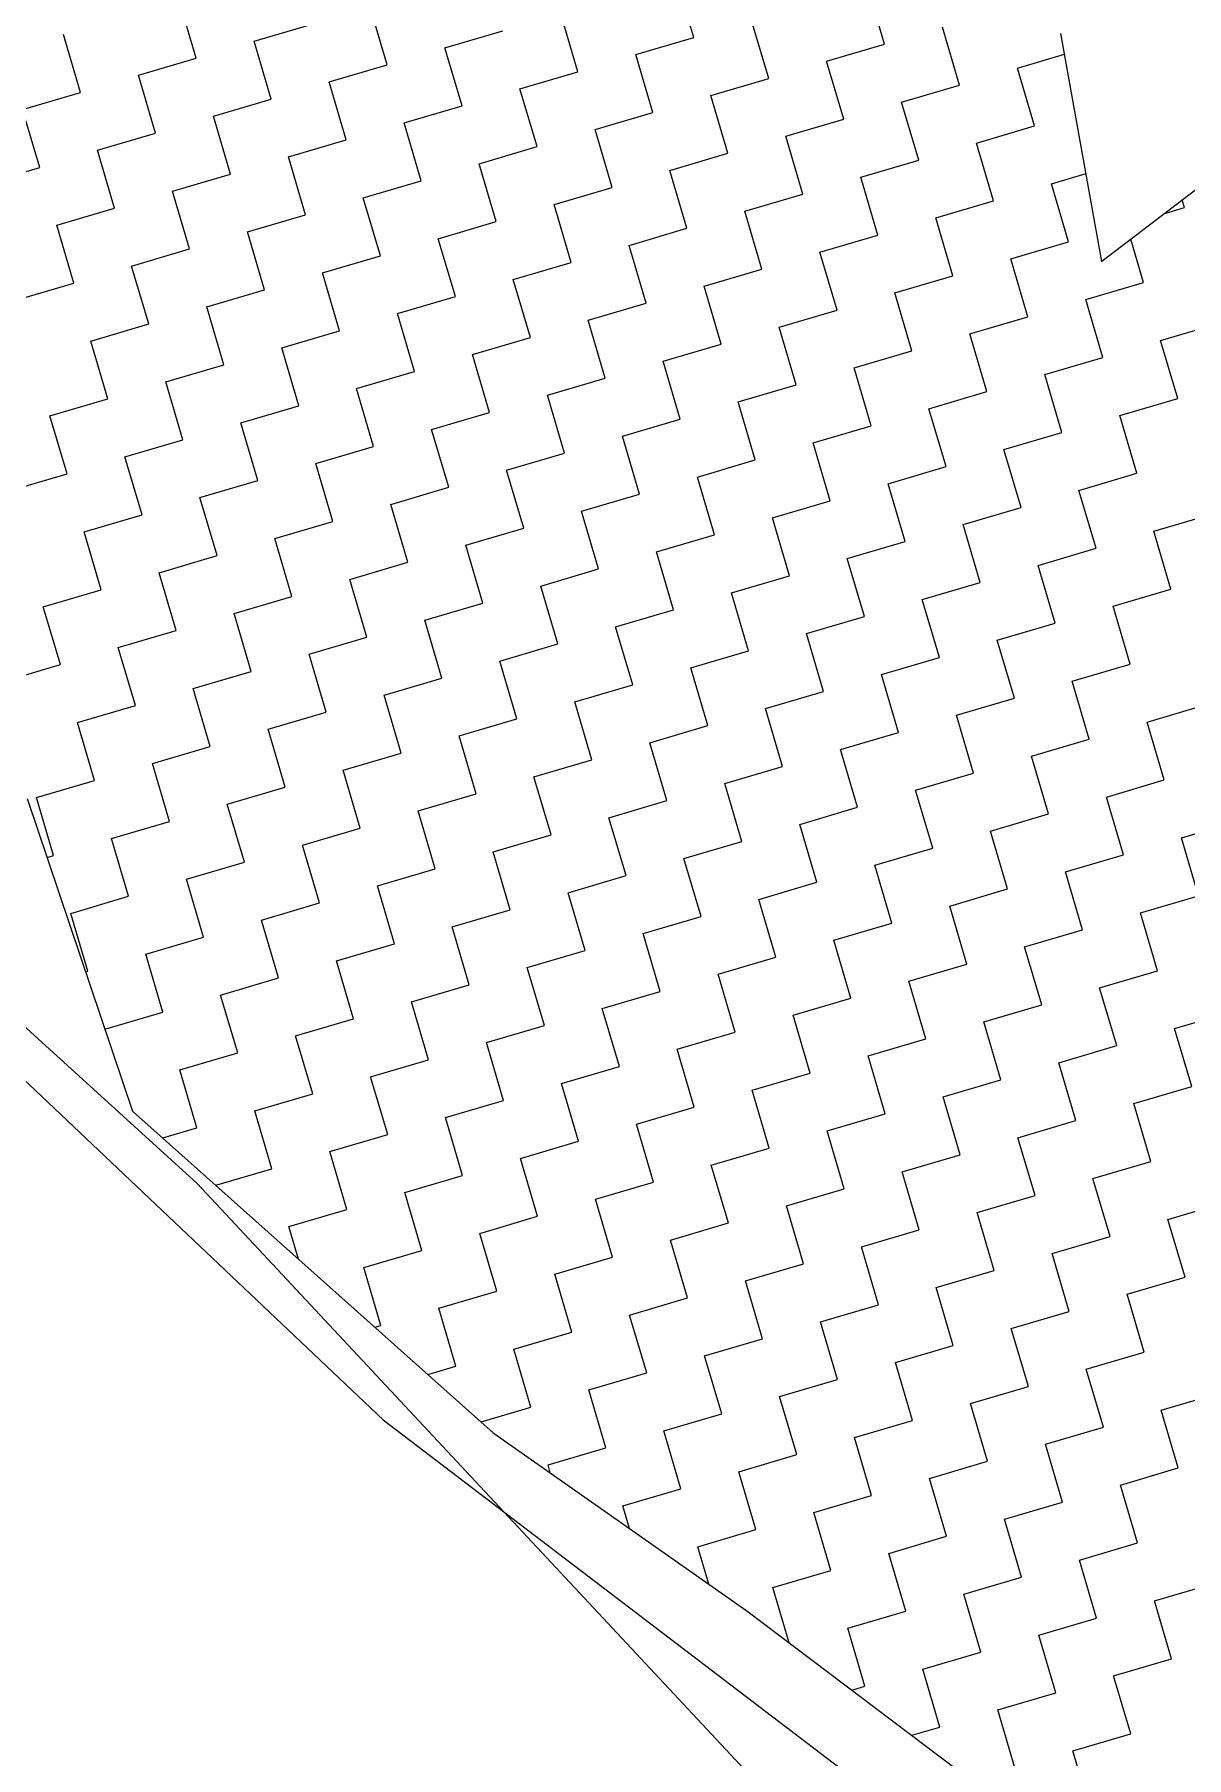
# Model space of a CAD drawing. Header units: metres. Extents: x 283645 to 285797, y 2017393 to 2020400.
# Drawn here: x 284637.4 to 284761.4, y 2017535.9 to 2017721.4 of the extents above; entities that cross this region are included whole.
import ezdxf

# ---------------------------------------------------------------- set-up
doc = ezdxf.new("R2010")
doc.units = ezdxf.units.M
for name, color, linetype in [('POLY_HATCH', 12, 'Continuous'), ('V_BOUND_LINE', 7, 'Continuous'), ('VILLAGE BOUNDRY', 1, 'Continuous')]:
    doc.layers.add(name, color=color, linetype=linetype)

msp = doc.modelspace()

# ---------------------------------------------------------------- linework, layer by layer
at = {"layer": 'POLY_HATCH', "linetype": 'Continuous'}
for p, q in [((284708.39, 2017721.11), (284706.55, 2017727.34)), ((284728.92, 2017720.38), (284727.09, 2017726.62)), ((284654.84, 2017718.88), (284653, 2017725.11)), ((284675.38, 2017718.15), (284673.54, 2017724.39)), ((284661.07, 2017720.71), (284667.31, 2017722.55)), ((284695.92, 2017717.43), (284694.08, 2017723.66)), ((284716.46, 2017716.71), (284714.62, 2017722.94)), ((284642.37, 2017715.2), (284640.54, 2017721.44)), ((284662.91, 2017714.48), (284661.07, 2017720.71)), ((284681.61, 2017719.99), (284687.85, 2017721.83)), ((284702.15, 2017719.27), (284708.39, 2017721.11)), ((284737, 2017715.99), (284735.16, 2017722.22)), ((284648.61, 2017717.04), (284654.84, 2017718.88)), ((284683.45, 2017713.76), (284681.61, 2017719.99)), ((284703.99, 2017713.03), (284702.15, 2017719.27)), ((284722.69, 2017718.55), (284728.92, 2017720.38)), ((284743.23, 2017717.82), (284748.29, 2017719.31)), ((284650.44, 2017710.81), (284648.61, 2017717.04)), ((284669.15, 2017716.32), (284675.38, 2017718.15)), ((284689.68, 2017715.59), (284695.92, 2017717.43)), ((284724.53, 2017712.31), (284722.69, 2017718.55)), ((284745.07, 2017711.59), (284743.23, 2017717.82)), ((284636.14, 2017713.36), (284642.37, 2017715.2)), ((284670.98, 2017710.08), (284669.15, 2017716.32)), ((284691.52, 2017709.36), (284689.68, 2017715.59)), ((284710.22, 2017714.87), (284716.46, 2017716.71)), ((284730.76, 2017714.15), (284737, 2017715.99)), ((284637.98, 2017707.13), (284636.14, 2017713.36)), ((284656.68, 2017712.64), (284662.91, 2017714.48)), ((284677.22, 2017711.92), (284683.45, 2017713.76)), ((284712.06, 2017708.64), (284710.22, 2017714.87)), ((284732.6, 2017707.92), (284730.76, 2017714.15)), ((284658.52, 2017706.41), (284656.68, 2017712.64)), ((284679.05, 2017705.69), (284677.22, 2017711.92)), ((284697.76, 2017711.2), (284703.99, 2017713.03)), ((284718.29, 2017710.47), (284724.53, 2017712.31)), ((284738.83, 2017709.75), (284745.07, 2017711.59)), ((284644.21, 2017708.97), (284650.44, 2017710.81)), ((284664.75, 2017708.25), (284670.98, 2017710.08)), ((284699.59, 2017704.96), (284697.76, 2017711.2)), ((284720.13, 2017704.24), (284718.29, 2017710.47)), ((284740.67, 2017703.52), (284738.83, 2017709.75)), ((284646.05, 2017702.73), (284644.21, 2017708.97)), ((284666.59, 2017702.01), (284664.75, 2017708.25)), ((284685.29, 2017707.52), (284691.52, 2017709.36)), ((284705.83, 2017706.8), (284712.06, 2017708.64)), ((284726.36, 2017706.08), (284732.6, 2017707.92)), ((284631.74, 2017705.29), (284637.98, 2017707.13)), ((284652.28, 2017704.57), (284658.52, 2017706.41)), ((284687.12, 2017701.29), (284685.29, 2017707.52)), ((284707.66, 2017700.57), (284705.83, 2017706.8)), ((284728.2, 2017699.84), (284726.36, 2017706.08)), ((284746.9, 2017705.36), (284750.62, 2017706.45)), ((284654.12, 2017698.34), (284652.28, 2017704.57)), ((284672.82, 2017703.85), (284679.05, 2017705.69)), ((284693.36, 2017703.13), (284699.59, 2017704.96)), ((284713.9, 2017702.4), (284720.13, 2017704.24)), ((284748.74, 2017699.12), (284746.9, 2017705.36)), ((284639.81, 2017700.9), (284646.05, 2017702.73)), ((284674.66, 2017697.62), (284672.82, 2017703.85)), ((284695.2, 2017696.89), (284693.36, 2017703.13)), ((284715.73, 2017696.17), (284713.9, 2017702.4)), ((284734.44, 2017701.68), (284740.67, 2017703.52)), ((284759.1, 2017702.17), (284761.21, 2017702.8)), ((284761.21, 2017702.8), (284760.97, 2017703.6)), ((284641.65, 2017694.66), (284639.81, 2017700.9)), ((284660.35, 2017700.17), (284666.59, 2017702.01)), ((284680.89, 2017699.45), (284687.12, 2017701.29)), ((284701.43, 2017698.73), (284707.66, 2017700.57)), ((284736.27, 2017695.45), (284734.44, 2017701.68)), ((284647.88, 2017696.5), (284654.12, 2017698.34)), ((284662.19, 2017693.94), (284660.35, 2017700.17)), ((284682.73, 2017693.22), (284680.89, 2017699.45)), ((284703.27, 2017692.5), (284701.43, 2017698.73)), ((284721.97, 2017698.01), (284728.2, 2017699.84)), ((284742.51, 2017697.28), (284748.74, 2017699.12)), ((284756.81, 2017694.72), (284755.44, 2017699.38)), ((284649.72, 2017690.27), (284647.88, 2017696.5)), ((284668.42, 2017695.78), (284674.66, 2017697.62)), ((284688.96, 2017695.06), (284695.2, 2017696.89)), ((284723.81, 2017691.77), (284721.97, 2017698.01)), ((284744.34, 2017691.05), (284742.51, 2017697.28)), ((284635.42, 2017692.83), (284641.65, 2017694.66)), ((284670.26, 2017689.54), (284668.42, 2017695.78)), ((284690.8, 2017688.82), (284688.96, 2017695.06)), ((284709.5, 2017694.33), (284715.73, 2017696.17)), ((284730.04, 2017693.61), (284736.27, 2017695.45)), ((284750.58, 2017692.89), (284756.81, 2017694.72)), ((284655.96, 2017692.1), (284662.19, 2017693.94)), ((284676.49, 2017691.38), (284682.73, 2017693.22)), ((284711.34, 2017688.1), (284709.5, 2017694.33)), ((284731.88, 2017687.38), (284730.04, 2017693.61)), ((284752.41, 2017686.65), (284750.58, 2017692.89)), ((284657.79, 2017685.87), (284655.96, 2017692.1)), ((284678.33, 2017685.15), (284676.49, 2017691.38)), ((284697.03, 2017690.66), (284703.27, 2017692.5)), ((284717.57, 2017689.94), (284723.81, 2017691.77)), ((284738.11, 2017689.21), (284744.34, 2017691.05)), ((284643.49, 2017688.43), (284649.72, 2017690.27)), ((284664.03, 2017687.71), (284670.26, 2017689.54)), ((284698.87, 2017684.42), (284697.03, 2017690.66)), ((284719.41, 2017683.7), (284717.57, 2017689.94)), ((284739.95, 2017682.98), (284738.11, 2017689.21)), ((284758.65, 2017688.49), (284764.88, 2017690.33)), ((284645.32, 2017682.2), (284643.49, 2017688.43)), ((284665.86, 2017681.47), (284664.03, 2017687.71)), ((284684.56, 2017686.98), (284690.8, 2017688.82)), ((284705.1, 2017686.26), (284711.34, 2017688.1)), ((284725.64, 2017685.54), (284731.88, 2017687.38)), ((284760.49, 2017682.26), (284758.65, 2017688.49)), ((284651.56, 2017684.03), (284657.79, 2017685.87)), ((284686.4, 2017680.75), (284684.56, 2017686.98)), ((284706.94, 2017680.03), (284705.1, 2017686.26)), ((284727.48, 2017679.31), (284725.64, 2017685.54)), ((284746.18, 2017684.82), (284752.41, 2017686.65)), ((284653.4, 2017677.8), (284651.56, 2017684.03)), ((284672.1, 2017683.31), (284678.33, 2017685.15)), ((284692.64, 2017682.59), (284698.87, 2017684.42)), ((284713.17, 2017681.87), (284719.41, 2017683.7)), ((284748.02, 2017678.58), (284746.18, 2017684.82)), ((284639.09, 2017680.36), (284645.32, 2017682.2)), ((284673.93, 2017677.08), (284672.1, 2017683.31)), ((284694.47, 2017676.35), (284692.64, 2017682.59)), ((284715.01, 2017675.63), (284713.17, 2017681.87)), ((284733.71, 2017681.14), (284739.95, 2017682.98)), ((284754.25, 2017680.42), (284760.49, 2017682.26)), ((284640.93, 2017674.12), (284639.09, 2017680.36)), ((284659.63, 2017679.64), (284665.86, 2017681.47)), ((284680.17, 2017678.91), (284686.4, 2017680.75)), ((284700.71, 2017678.19), (284706.94, 2017680.03)), ((284735.55, 2017674.91), (284733.71, 2017681.14)), ((284756.09, 2017674.19), (284754.25, 2017680.42)), ((284661.47, 2017673.4), (284659.63, 2017679.64)), ((284682.01, 2017672.68), (284680.17, 2017678.91)), ((284702.54, 2017671.96), (284700.71, 2017678.19)), ((284721.25, 2017677.47), (284727.48, 2017679.31)), ((284741.78, 2017676.75), (284748.02, 2017678.58)), ((284647.16, 2017675.96), (284653.4, 2017677.8)), ((284667.7, 2017675.24), (284673.93, 2017677.08)), ((284688.24, 2017674.52), (284694.47, 2017676.35)), ((284723.08, 2017671.23), (284721.25, 2017677.47)), ((284743.62, 2017670.51), (284741.78, 2017676.75)), ((284649, 2017669.73), (284647.16, 2017675.96)), ((284669.54, 2017669.01), (284667.7, 2017675.24)), ((284690.08, 2017668.28), (284688.24, 2017674.52)), ((284708.78, 2017673.79), (284715.01, 2017675.63)), ((284729.32, 2017673.07), (284735.55, 2017674.91)), ((284634.69, 2017672.29), (284640.93, 2017674.12)), ((284655.23, 2017671.57), (284661.47, 2017673.4)), ((284675.77, 2017670.84), (284682.01, 2017672.68)), ((284710.61, 2017667.56), (284708.78, 2017673.79)), ((284731.15, 2017666.84), (284729.32, 2017673.07)), ((284749.85, 2017672.35), (284756.09, 2017674.19)), ((284657.07, 2017665.33), (284655.23, 2017671.57)), ((284677.61, 2017664.61), (284675.77, 2017670.84)), ((284696.31, 2017670.12), (284702.54, 2017671.96)), ((284716.85, 2017669.4), (284723.08, 2017671.23)), ((284737.39, 2017668.68), (284743.62, 2017670.51)), ((284751.69, 2017666.12), (284749.85, 2017672.35)), ((284642.77, 2017667.89), (284649, 2017669.73)), ((284663.3, 2017667.17), (284669.54, 2017669.01)), ((284698.15, 2017663.89), (284696.31, 2017670.12)), ((284718.69, 2017663.16), (284716.85, 2017669.4)), ((284739.22, 2017662.44), (284737.39, 2017668.68)), ((284757.93, 2017667.95), (284764.16, 2017669.79)), ((284644.6, 2017661.66), (284642.77, 2017667.89)), ((284665.14, 2017660.93), (284663.3, 2017667.17)), ((284683.84, 2017666.45), (284690.08, 2017668.28)), ((284704.38, 2017665.72), (284710.61, 2017667.56)), ((284724.92, 2017665), (284731.15, 2017666.84)), ((284759.76, 2017661.72), (284757.93, 2017667.95)), ((284650.84, 2017663.49), (284657.07, 2017665.33)), ((284685.68, 2017660.21), (284683.84, 2017666.45)), ((284706.22, 2017659.49), (284704.38, 2017665.72)), ((284726.76, 2017658.77), (284724.92, 2017665)), ((284745.46, 2017664.28), (284751.69, 2017666.12)), ((284652.67, 2017657.26), (284650.84, 2017663.49)), ((284671.37, 2017662.77), (284677.61, 2017664.61)), ((284691.91, 2017662.05), (284698.15, 2017663.89)), ((284712.45, 2017661.33), (284718.69, 2017663.16)), ((284747.3, 2017658.04), (284745.46, 2017664.28)), ((284638.37, 2017659.82), (284644.6, 2017661.66)), ((284673.21, 2017656.54), (284671.37, 2017662.77)), ((284693.75, 2017655.82), (284691.91, 2017662.05)), ((284714.29, 2017655.09), (284712.45, 2017661.33)), ((284732.99, 2017660.6), (284739.22, 2017662.44)), ((284753.53, 2017659.88), (284759.76, 2017661.72)), ((284640.21, 2017653.59), (284638.37, 2017659.82)), ((284658.91, 2017659.1), (284665.14, 2017660.93)), ((284679.45, 2017658.38), (284685.68, 2017660.21)), ((284699.98, 2017657.65), (284706.22, 2017659.49)), ((284734.83, 2017654.37), (284732.99, 2017660.6)), ((284755.37, 2017653.65), (284753.53, 2017659.88)), ((284660.74, 2017652.86), (284658.91, 2017659.1)), ((284681.28, 2017652.14), (284679.45, 2017658.38)), ((284701.82, 2017651.42), (284699.98, 2017657.65)), ((284720.52, 2017656.93), (284726.76, 2017658.77)), ((284741.06, 2017656.21), (284747.3, 2017658.04)), ((284646.44, 2017655.42), (284652.67, 2017657.26)), ((284666.98, 2017654.7), (284673.21, 2017656.54)), ((284687.52, 2017653.98), (284693.75, 2017655.82)), ((284722.36, 2017650.7), (284720.52, 2017656.93)), ((284742.9, 2017649.97), (284741.06, 2017656.21)), ((284648.28, 2017649.19), (284646.44, 2017655.42)), ((284668.82, 2017648.47), (284666.98, 2017654.7)), ((284689.35, 2017647.74), (284687.52, 2017653.98)), ((284708.06, 2017653.26), (284714.29, 2017655.09)), ((284728.59, 2017652.53), (284734.83, 2017654.37)), ((284633.97, 2017651.75), (284640.21, 2017653.59)), ((284654.51, 2017651.03), (284660.74, 2017652.86)), ((284675.05, 2017650.3), (284681.28, 2017652.14)), ((284709.89, 2017647.02), (284708.06, 2017653.26)), ((284730.43, 2017646.3), (284728.59, 2017652.53)), ((284749.13, 2017651.81), (284755.37, 2017653.65)), ((284656.35, 2017644.79), (284654.51, 2017651.03)), ((284676.89, 2017644.07), (284675.05, 2017650.3)), ((284695.59, 2017649.58), (284701.82, 2017651.42)), ((284716.13, 2017648.86), (284722.36, 2017650.7)), ((284750.97, 2017645.58), (284749.13, 2017651.81)), ((284642.04, 2017647.35), (284648.28, 2017649.19)), ((284662.58, 2017646.63), (284668.82, 2017648.47)), ((284697.42, 2017643.35), (284695.59, 2017649.58)), ((284717.96, 2017642.63), (284716.13, 2017648.86)), ((284736.66, 2017648.14), (284742.9, 2017649.97)), ((284757.2, 2017647.41), (284763.44, 2017649.25)), ((284643.88, 2017641.12), (284642.04, 2017647.35)), ((284664.42, 2017640.4), (284662.58, 2017646.63)), ((284683.12, 2017645.91), (284689.35, 2017647.74)), ((284703.66, 2017645.18), (284709.89, 2017647.02)), ((284738.5, 2017641.9), (284736.66, 2017648.14)), ((284759.04, 2017641.18), (284757.2, 2017647.41)), ((284650.11, 2017642.96), (284656.35, 2017644.79)), ((284684.96, 2017639.67), (284683.12, 2017645.91)), ((284705.5, 2017638.95), (284703.66, 2017645.18)), ((284724.2, 2017644.46), (284730.43, 2017646.3)), ((284744.74, 2017643.74), (284750.97, 2017645.58)), ((284651.95, 2017636.72), (284650.11, 2017642.96)), ((284670.65, 2017642.23), (284676.89, 2017644.07)), ((284691.19, 2017641.51), (284697.42, 2017643.35)), ((284726.03, 2017638.23), (284724.2, 2017644.46)), ((284746.57, 2017637.51), (284744.74, 2017643.74)), ((284637.65, 2017639.28), (284643.88, 2017641.12)), ((284672.49, 2017636), (284670.65, 2017642.23)), ((284693.03, 2017635.28), (284691.19, 2017641.51)), ((284711.73, 2017640.79), (284717.96, 2017642.63)), ((284732.27, 2017640.07), (284738.5, 2017641.9)), ((284752.81, 2017639.34), (284759.04, 2017641.18)), ((284639.48, 2017633.05), (284637.65, 2017639.28)), ((284658.18, 2017638.56), (284664.42, 2017640.4)), ((284678.72, 2017637.84), (284684.96, 2017639.67)), ((284713.57, 2017634.55), (284711.73, 2017640.79)), ((284734.11, 2017633.83), (284732.27, 2017640.07)), ((284754.64, 2017633.11), (284752.81, 2017639.34)), ((284660.02, 2017632.33), (284658.18, 2017638.56)), ((284680.56, 2017631.6), (284678.72, 2017637.84)), ((284699.26, 2017637.11), (284705.5, 2017638.95)), ((284701.1, 2017630.88), (284699.26, 2017637.11)), ((284719.8, 2017636.39), (284726.03, 2017638.23)), ((284740.34, 2017635.67), (284746.57, 2017637.51)), ((284645.72, 2017634.88), (284651.95, 2017636.72)), ((284666.26, 2017634.16), (284672.49, 2017636)), ((284686.79, 2017633.44), (284693.03, 2017635.28)), ((284721.64, 2017630.16), (284719.8, 2017636.39)), ((284742.18, 2017629.44), (284740.34, 2017635.67)), ((284760.88, 2017634.95), (284767.11, 2017636.78)), ((284647.55, 2017628.65), (284645.72, 2017634.88)), ((284668.09, 2017627.93), (284666.26, 2017634.16)), ((284688.63, 2017627.21), (284686.79, 2017633.44)), ((284707.33, 2017632.72), (284713.57, 2017634.55)), ((284727.87, 2017631.99), (284734.11, 2017633.83)), ((284762.71, 2017628.71), (284760.88, 2017634.95)), ((284638.79, 2017632.84), (284639.48, 2017633.05)), ((284653.79, 2017630.49), (284660.02, 2017632.33)), ((284674.33, 2017629.77), (284680.56, 2017631.6)), ((284709.17, 2017626.48), (284707.33, 2017632.72)), ((284729.71, 2017625.76), (284727.87, 2017631.99)), ((284748.41, 2017631.27), (284754.64, 2017633.11)), ((284655.62, 2017624.25), (284653.79, 2017630.49)), ((284676.16, 2017623.53), (284674.33, 2017629.77)), ((284694.87, 2017629.04), (284701.1, 2017630.88)), ((284715.4, 2017628.32), (284721.64, 2017630.16)), ((284750.25, 2017625.04), (284748.41, 2017631.27)), ((284641.32, 2017626.81), (284647.55, 2017628.65)), ((284661.86, 2017626.09), (284668.09, 2017627.93)), ((284696.7, 2017622.81), (284694.87, 2017629.04)), ((284717.24, 2017622.09), (284715.4, 2017628.32)), ((284735.94, 2017627.6), (284742.18, 2017629.44)), ((284756.48, 2017626.88), (284762.71, 2017628.71)), ((284643.16, 2017620.58), (284641.32, 2017626.81)), ((284663.7, 2017619.86), (284661.86, 2017626.09)), ((284682.4, 2017625.37), (284688.63, 2017627.21)), ((284702.94, 2017624.65), (284709.17, 2017626.48)), ((284737.78, 2017621.36), (284735.94, 2017627.6)), ((284758.32, 2017620.64), (284756.48, 2017626.88)), ((284649.39, 2017622.42), (284655.62, 2017624.25)), ((284684.23, 2017619.13), (284682.4, 2017625.37)), ((284704.77, 2017618.41), (284702.94, 2017624.65)), ((284723.47, 2017623.92), (284729.71, 2017625.76)), ((284744.01, 2017623.2), (284750.25, 2017625.04)), ((284651.23, 2017616.18), (284649.39, 2017622.42)), ((284669.93, 2017621.69), (284676.16, 2017623.53)), ((284690.47, 2017620.97), (284696.7, 2017622.81)), ((284725.31, 2017617.69), (284723.47, 2017623.92)), ((284745.85, 2017616.97), (284744.01, 2017623.2)), ((284642.93, 2017620.51), (284643.16, 2017620.58)), ((284671.77, 2017615.46), (284669.93, 2017621.69)), ((284692.31, 2017614.74), (284690.47, 2017620.97)), ((284711.01, 2017620.25), (284717.24, 2017622.09)), ((284731.55, 2017619.53), (284737.78, 2017621.36)), ((284752.08, 2017618.8), (284758.32, 2017620.64)), ((284657.46, 2017618.02), (284663.7, 2017619.86)), ((284678, 2017617.3), (284684.23, 2017619.13)), ((284712.84, 2017614.02), (284711.01, 2017620.25)), ((284733.38, 2017613.29), (284731.55, 2017619.53)), ((284753.92, 2017612.57), (284752.08, 2017618.8)), ((284659.3, 2017611.79), (284657.46, 2017618.02)), ((284679.84, 2017611.06), (284678, 2017617.3)), ((284698.54, 2017616.58), (284704.77, 2017618.41)), ((284719.08, 2017615.85), (284725.31, 2017617.69)), ((284739.62, 2017615.13), (284745.85, 2017616.97)), ((284645, 2017614.35), (284651.23, 2017616.18)), ((284665.53, 2017613.62), (284671.77, 2017615.46)), ((284700.38, 2017610.34), (284698.54, 2017616.58)), ((284720.91, 2017609.62), (284719.08, 2017615.85)), ((284741.45, 2017608.9), (284739.62, 2017615.13)), ((284760.15, 2017614.41), (284766.39, 2017616.24)), ((284667.37, 2017607.39), (284665.53, 2017613.62)), ((284686.07, 2017612.9), (284692.31, 2017614.74)), ((284706.61, 2017612.18), (284712.84, 2017614.02)), ((284727.15, 2017611.46), (284733.38, 2017613.29)), ((284761.99, 2017608.17), (284760.15, 2017614.41)), ((284653.07, 2017609.95), (284659.3, 2017611.79)), ((284687.91, 2017606.67), (284686.07, 2017612.9)), ((284708.45, 2017605.94), (284706.61, 2017612.18)), ((284728.99, 2017605.22), (284727.15, 2017611.46)), ((284747.69, 2017610.73), (284753.92, 2017612.57)), ((284654.9, 2017603.72), (284653.07, 2017609.95)), ((284673.6, 2017609.23), (284679.84, 2017611.06)), ((284694.14, 2017608.5), (284700.38, 2017610.34)), ((284714.68, 2017607.78), (284720.91, 2017609.62)), ((284749.52, 2017604.5), (284747.69, 2017610.73)), ((284675.44, 2017602.99), (284673.6, 2017609.23)), ((284695.98, 2017602.27), (284694.14, 2017608.5)), ((284716.52, 2017601.55), (284714.68, 2017607.78)), ((284735.22, 2017607.06), (284741.45, 2017608.9)), ((284755.76, 2017606.34), (284761.99, 2017608.17)), ((284661.14, 2017605.55), (284667.37, 2017607.39)), ((284681.67, 2017604.83), (284687.91, 2017606.67)), ((284702.21, 2017604.11), (284708.45, 2017605.94)), ((284737.06, 2017600.83), (284735.22, 2017607.06)), ((284757.6, 2017600.1), (284755.76, 2017606.34)), ((284651.22, 2017602.63), (284654.9, 2017603.72)), ((284662.97, 2017599.32), (284661.14, 2017605.55)), ((284683.51, 2017598.6), (284681.67, 2017604.83)), ((284704.05, 2017597.87), (284702.21, 2017604.11)), ((284722.75, 2017603.39), (284728.99, 2017605.22)), ((284743.29, 2017602.66), (284749.52, 2017604.5)), ((284669.21, 2017601.16), (284675.44, 2017602.99)), ((284689.75, 2017600.43), (284695.98, 2017602.27)), ((284724.59, 2017597.15), (284722.75, 2017603.39)), ((284745.13, 2017596.43), (284743.29, 2017602.66)), ((284671.04, 2017594.92), (284669.21, 2017601.16)), ((284691.58, 2017594.2), (284689.75, 2017600.43)), ((284710.28, 2017599.71), (284716.52, 2017601.55)), ((284730.82, 2017598.99), (284737.06, 2017600.83)), ((284751.36, 2017598.27), (284757.6, 2017600.1)), ((284656.93, 2017597.54), (284662.97, 2017599.32)), ((284677.28, 2017596.76), (284683.51, 2017598.6)), ((284712.12, 2017593.48), (284710.28, 2017599.71)), ((284732.66, 2017592.75), (284730.82, 2017598.99)), ((284753.2, 2017592.03), (284751.36, 2017598.27)), ((284679.12, 2017590.53), (284677.28, 2017596.76)), ((284697.82, 2017596.04), (284704.05, 2017597.87)), ((284718.36, 2017595.31), (284724.59, 2017597.15)), ((284738.89, 2017594.59), (284745.13, 2017596.43)), ((284664.81, 2017593.09), (284671.04, 2017594.92)), ((284699.65, 2017589.8), (284697.82, 2017596.04)), ((284720.19, 2017589.08), (284718.36, 2017595.31)), ((284740.73, 2017588.36), (284738.89, 2017594.59)), ((284759.43, 2017593.87), (284765.67, 2017595.71)), ((284665.84, 2017589.6), (284664.81, 2017593.09)), ((284685.35, 2017592.36), (284691.58, 2017594.2)), ((284705.89, 2017591.64), (284712.12, 2017593.48)), ((284726.43, 2017590.92), (284732.66, 2017592.75)), ((284761.27, 2017587.64), (284759.43, 2017593.87)), ((284687.19, 2017586.13), (284685.35, 2017592.36)), ((284707.72, 2017585.41), (284705.89, 2017591.64)), ((284728.26, 2017584.68), (284726.43, 2017590.92)), ((284746.96, 2017590.19), (284753.2, 2017592.03)), ((284672.88, 2017588.69), (284679.12, 2017590.53)), ((284693.42, 2017587.97), (284699.65, 2017589.8)), ((284713.96, 2017587.24), (284720.19, 2017589.08)), ((284748.8, 2017583.96), (284746.96, 2017590.19)), ((284674.72, 2017582.45), (284672.88, 2017588.69)), ((284695.26, 2017581.73), (284693.42, 2017587.97)), ((284715.8, 2017581.01), (284713.96, 2017587.24)), ((284734.5, 2017586.52), (284740.73, 2017588.36)), ((284755.04, 2017585.8), (284761.27, 2017587.64)), ((284680.95, 2017584.29), (284687.19, 2017586.13)), ((284701.49, 2017583.57), (284707.72, 2017585.41)), ((284736.33, 2017580.29), (284734.5, 2017586.52)), ((284756.87, 2017579.56), (284755.04, 2017585.8)), ((284682.79, 2017578.06), (284680.95, 2017584.29)), ((284703.33, 2017577.34), (284701.49, 2017583.57)), ((284722.03, 2017582.85), (284728.26, 2017584.68)), ((284742.57, 2017582.12), (284748.8, 2017583.96)), ((284674.07, 2017582.26), (284674.72, 2017582.45)), ((284689.02, 2017579.89), (284695.26, 2017581.73)), ((284723.87, 2017576.61), (284722.03, 2017582.85)), ((284744.41, 2017575.89), (284742.57, 2017582.12)), ((284690.86, 2017573.66), (284689.02, 2017579.89)), ((284709.56, 2017579.17), (284715.8, 2017581.01)), ((284730.1, 2017578.45), (284736.33, 2017580.29)), ((284679.78, 2017577.17), (284682.79, 2017578.06)), ((284711.4, 2017572.94), (284709.56, 2017579.17)), ((284731.94, 2017572.22), (284730.1, 2017578.45)), ((284750.64, 2017577.73), (284756.87, 2017579.56)), ((284697.09, 2017575.5), (284703.33, 2017577.34)), ((284717.63, 2017574.78), (284723.87, 2017576.61)), ((284738.17, 2017574.05), (284744.41, 2017575.89)), ((284752.48, 2017571.49), (284750.64, 2017577.73)), ((284698.93, 2017569.26), (284697.09, 2017575.5)), ((284719.47, 2017568.54), (284717.63, 2017574.78)), ((284740.01, 2017567.82), (284738.17, 2017574.05)), ((284758.71, 2017573.33), (284764.94, 2017575.17)), ((284685.49, 2017572.08), (284690.86, 2017573.66)), ((284705.17, 2017571.1), (284711.4, 2017572.94)), ((284725.7, 2017570.38), (284731.94, 2017572.22)), ((284760.55, 2017567.1), (284758.71, 2017573.33)), ((284707, 2017564.87), (284705.17, 2017571.1)), ((284727.54, 2017564.15), (284725.7, 2017570.38)), ((284746.24, 2017569.66), (284752.48, 2017571.49)), ((284692.7, 2017567.43), (284698.93, 2017569.26)), ((284713.24, 2017566.7), (284719.47, 2017568.54)), ((284748.08, 2017563.42), (284746.24, 2017569.66)), ((284692.94, 2017566.59), (284692.7, 2017567.43)), ((284715.07, 2017560.47), (284713.24, 2017566.7)), ((284733.77, 2017565.98), (284740.01, 2017567.82)), ((284754.31, 2017565.26), (284760.55, 2017567.1)), ((284700.77, 2017563.03), (284707, 2017564.87)), ((284735.61, 2017559.75), (284733.77, 2017565.98)), ((284756.15, 2017559.03), (284754.31, 2017565.26)), ((284701.49, 2017560.59), (284700.77, 2017563.03)), ((284721.31, 2017562.31), (284727.54, 2017564.15)), ((284741.85, 2017561.59), (284748.08, 2017563.42)), ((284723.14, 2017556.07), (284721.31, 2017562.31)), ((284743.68, 2017555.35), (284741.85, 2017561.59)), ((284708.84, 2017558.63), (284715.07, 2017560.47)), ((284729.38, 2017557.91), (284735.61, 2017559.75)), ((284710.03, 2017554.59), (284708.84, 2017558.63)), ((284731.21, 2017551.68), (284729.38, 2017557.91)), ((284749.92, 2017557.19), (284756.15, 2017559.03)), ((284716.91, 2017554.24), (284723.14, 2017556.07)), ((284751.75, 2017550.95), (284749.92, 2017557.19)), ((284718.66, 2017548.29), (284716.91, 2017554.24)), ((284737.45, 2017553.51), (284743.68, 2017555.35)), ((284757.99, 2017552.79), (284764.22, 2017554.63)), ((284739.29, 2017547.28), (284737.45, 2017553.51)), ((284759.82, 2017546.56), (284757.99, 2017552.79)), ((284724.98, 2017549.84), (284731.21, 2017551.68)), ((284745.52, 2017549.12), (284751.75, 2017550.95)), ((284726.82, 2017543.61), (284724.98, 2017549.84)), ((284747.36, 2017542.88), (284745.52, 2017549.12)), ((284733.05, 2017545.44), (284739.29, 2017547.28)), ((284753.59, 2017544.72), (284759.82, 2017546.56)), ((284734.89, 2017539.21), (284733.05, 2017545.44)), ((284755.43, 2017538.49), (284753.59, 2017544.72)), ((284725.41, 2017543.19), (284726.82, 2017543.61)), ((284741.12, 2017541.05), (284747.36, 2017542.88)), ((284742.96, 2017534.81), (284741.12, 2017541.05)), ((284731.86, 2017538.32), (284734.89, 2017539.21)), ((284749.19, 2017536.65), (284755.43, 2017538.49)), ((284751.03, 2017530.42), (284749.19, 2017536.65))]:
    msp.add_line(p, q, dxfattribs=at)
at = {"layer": 'POLY_HATCH'}
for p, q in [((284752.32, 2017697.01), (284747.89, 2017721.53)), ((284783.69, 2017720.91), (284752.32, 2017697.01)), ((284636.65, 2017639.19), (284647.97, 2017605.53)), ((284647.97, 2017605.53), (284686.81, 2017570.9)), ((284686.81, 2017570.9), (284714.12, 2017551.72)), ((284714.12, 2017551.72), (284747.36, 2017526.62))]:
    msp.add_line(p, q, dxfattribs=at)
at = {"layer": 'V_BOUND_LINE'}
for p, q in [((284477.87, 2017758.58), (284654.95, 2017597.73)), ((284654.95, 2017597.73), (284782.76, 2017460.85))]:
    msp.add_line(p, q, dxfattribs=at)
at = {"layer": 'VILLAGE BOUNDRY'}
for p, q in [((284503.26, 2017734.93), (284674.95, 2017572.29)), ((284674.95, 2017572.29), (284812.46, 2017467.5))]:
    msp.add_line(p, q, dxfattribs=at)

doc.saveas('drawing.dxf')
